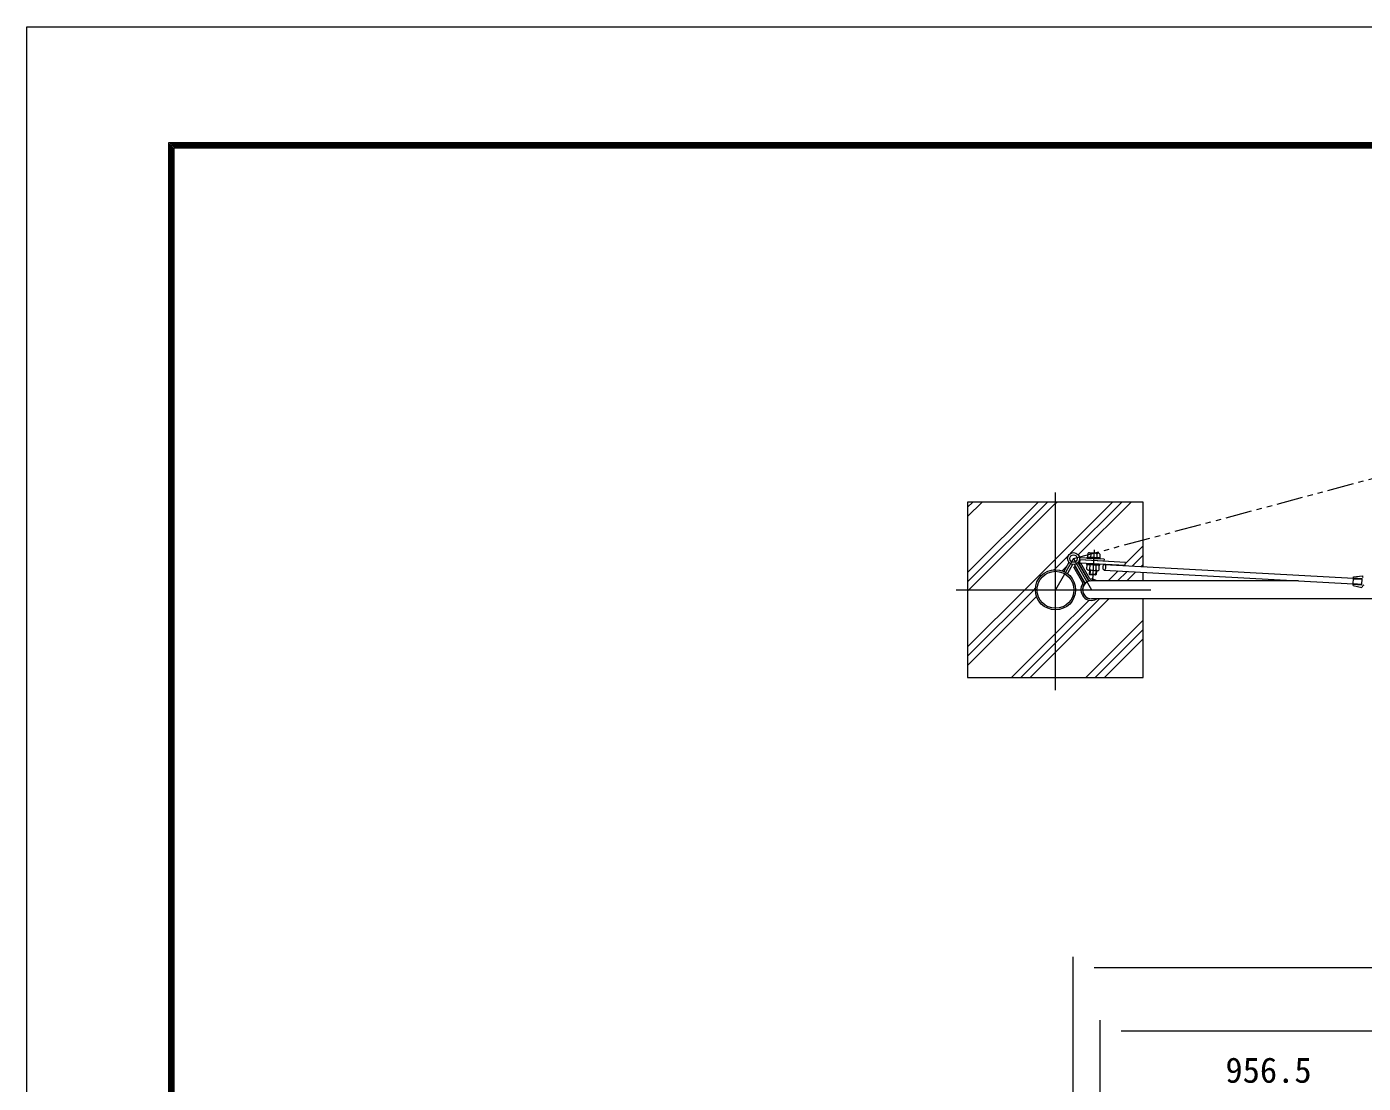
# Model space of a CAD drawing. Units: millimetres, scale not verified. Extents: x -6300 to 6300, y -4455 to 4455.
# Drawn here: x -6300 to -2495, y 1447 to 4455 of the extents above; entities that cross this region are included whole.
import ezdxf
from ezdxf.enums import TextEntityAlignment as Align

# ---------------------------------------------------------------- set-up
doc = ezdxf.new("R2010")
doc.units = ezdxf.units.MM
doc.header["$LTSCALE"] = 30
doc.linetypes.add('USER1', pattern=[50.8, 31.75, -6.35, 6.35, -6.35])
doc.linetypes.add('USER3', pattern=[5, 2.5, -0.5, 0.5, -0.5, 0.5, -0.5])
for name, color, linetype, lineweight in [('0-0_D-DCR-HCH', 7, 'Continuous', 9), ('0-1_D-STR4', 7, 'Continuous', 9), ('0-2_D-STR1', 1, 'Continuous', 18), ('0-3_D-STR3', 3, 'Continuous', 13), ('0-4_D-BMK', 2, 'USER1', 13), ('0-6_D-STR-DIM', 7, 'Continuous', 9), ('0-B_D-TTL', 7, 'Continuous', 9)]:
    doc.layers.add(name, color=color, linetype=linetype, lineweight=lineweight)
doc.styles.add('ＭＳ ゴシック', font='')
doc.styles.get('ＭＳ ゴシック').set_extended_font_data('MS Gothic')

msp = doc.modelspace()

# ---------------------------------------------------------------- linework, layer by layer
at = {"layer": '0-0_D-DCR-HCH'}
for p, q in [((-3621.38, 3060.49), (-3580.09, 3101.78)), ((-3621.38, 3087), (-3606.6, 3101.78)), ((-3621.38, 2874.87), (-3394.47, 3101.78)), ((-3621.38, 2901.39), (-3420.99, 3101.78)), ((-3329.14, 2954.98), (-3182.34, 3101.78)), ((-3306.58, 2951.02), (-3155.82, 3101.78)), ((-3172.66, 2925.85), (-3121.38, 2977.12)), ((-3152.28, 2919.7), (-3121.38, 2950.61)), ((-3352.15, 2905.45), (-3340.72, 2916.88)), ((-3221.32, 2877.18), (-3192.75, 2905.76)), ((-3194.81, 2877.18), (-3167.63, 2904.36)), ((-3168.29, 2877.18), (-3142.51, 2902.96)), ((-3127.19, 2918.28), (-3121.38, 2924.09)), ((-3621.38, 2636.22), (-3425, 2832.6)), ((-3284.59, 2601.78), (-3121.38, 2764.99)), ((-3258.08, 2601.78), (-3121.38, 2738.47)), ((-3231.56, 2601.78), (-3121.38, 2711.96))]:
    msp.add_line(p, q, dxfattribs=at)
for points in [[(-3621.38, 2848.35), (-3617.95, 2851.78), (-3371.38, 3098.35), (-3367.95, 3101.78)], [(-3621.38, 2689.26), (-3458.86, 2851.78), (-3371.38, 2939.26), (-3208.86, 3101.78)], [(-3375.61, 2908.51), (-3371.38, 2912.74), (-3334.45, 2949.67)], [(-3621.38, 2662.74), (-3432.34, 2851.78), (-3428.11, 2856)], [(-3496.72, 2601.78), (-3371.38, 2727.12), (-3275.85, 2822.65)], [(-3470.21, 2601.78), (-3371.38, 2700.61), (-3245.61, 2826.38)], [(-3443.69, 2601.78), (-3371.38, 2674.09), (-3219.09, 2826.38)]]:
    msp.add_lwpolyline(points, dxfattribs=at)
at = {"layer": '0-1_D-STR4'}
msp.add_line((-3121.38, 2877.18), (-3121.38, 2901.78), dxfattribs=at)
for points in [[(-3621.38, 3101.78), (-3621.38, 2601.78), (-3121.38, 2601.78), (-3121.38, 2826.38)], [(-3121.38, 2917.95), (-3121.38, 3101.78), (-3621.38, 3101.78)]]:
    msp.add_lwpolyline(points, dxfattribs=at)
at = {"layer": '0-2_D-STR1'}
for p, q in [((-2679.45, 2877.18), (-3268.98, 2877.18)), ((-1766.98, 2826.38), (-3268.98, 2826.38))]:
    msp.add_line(p, q, dxfattribs=at)
for radius in [57.15, 52.65]:
    msp.add_circle((-3371.38, 2851.78), radius, dxfattribs=at)
msp.add_arc((-3268.98, 2851.78), 25.4, 90, 270, dxfattribs=at)
at = {"layer": '0-3_D-STR3'}
for p, q in [((-3333.2, 2929.9), (-3348, 2904.27)), ((-3276.49, 2876.9), (-3306.93, 2929.87)), ((-3233.35, 2932.93), (-3303.24, 2936.75)), ((-3233.02, 2938.92), (-3302.92, 2942.74)), ((-3281.38, 2941.52), (-3281.23, 2944.51)), ((-3281.38, 2941.52), (-3244.43, 2939.6)), ((-3281.23, 2944.51), (-3244.28, 2942.6)), ((-3280.05, 2944.45), (-3245.46, 2942.66)), ((-3279.46, 2954.99), (-3280.03, 2944.49)), ((-3245.48, 2942.61), (-3280.03, 2944.49)), ((-3249.08, 2955.83), (-3275.02, 2957.24)), ((-3270.85, 2954.52), (-3271.42, 2944.02)), ((-3253.51, 2953.58), (-3254.09, 2943.08)), ((-3244.91, 2953.11), (-3245.48, 2942.61)), ((-3244.43, 2939.6), (-3244.28, 2942.6)), ((-3233.02, 2938.92), (-3233.35, 2932.93)), ((-3322.81, 2923.9), (-3337.61, 2898.27)), ((-3315.15, 2918.09), (-3319.05, 2915.85)), ((-3293.41, 2871.21), (-3319.05, 2915.85)), ((-3289.5, 2873.45), (-3315.15, 2918.09)), ((-3299.11, 2927.31), (-3303.01, 2925.07)), ((-3277.36, 2880.42), (-3303.01, 2925.07)), ((-3273.46, 2882.67), (-3299.11, 2927.31)), ((-3282.37, 2923.67), (-3282.22, 2926.66)), ((-3282.37, 2923.67), (-3245.42, 2921.75)), ((-3282.22, 2926.66), (-3245.27, 2924.75)), ((-3281.93, 2910.16), (-3281.2, 2923.65)), ((-3246.65, 2921.77), (-3281.2, 2923.65)), ((-3281.04, 2926.6), (-3246.45, 2924.81)), ((-3251.82, 2906.03), (-3277.76, 2907.44)), ((-3274.76, 2907.28), (-3275.35, 2896.36)), ((-3275.35, 2896.32), (-3273.31, 2894.04)), ((-3255.38, 2895.23), (-3275.35, 2896.32)), ((-3273.32, 2909.69), (-3272.59, 2923.18)), ((-3272.6, 2907.16), (-3273.31, 2894.08)), ((-3257.66, 2893.19), (-3273.31, 2894.04)), ((-3256.95, 2906.31), (-3257.66, 2893.23)), ((-3255.38, 2895.23), (-3257.66, 2893.19)), ((-3255.99, 2908.75), (-3255.25, 2922.24)), ((-3254.79, 2906.19), (-3255.38, 2895.27)), ((-3247.38, 2908.28), (-3246.65, 2921.77)), ((-3245.42, 2921.75), (-3245.27, 2924.75)), ((-3254.91, 2825.28), (-3255.54, 2826.38))]:
    msp.add_line(p, q, dxfattribs=at)
at = {"layer": '0-3_D-STR3', "color": 4}
for p, q in [((-3301.9, 2927.74), (-3301.43, 2936.65)), ((-3172.45, 2929.89), (-3301.43, 2936.65)), ((-3172.92, 2920.87), (-3172.45, 2929.89)), ((-3172.92, 2920.87), (-3301.9, 2927.74)), ((-3232.52, 2907.97), (-2523.87, 2868.52)), ((-3231.87, 2924.11), (-2522.89, 2884.6)), ((-2522.63, 2889.02), (-2497.41, 2891.91)), ((-2524.13, 2864.16), (-2522.63, 2889.02)), ((-2524.13, 2864.16), (-2499.44, 2858.25)), ((-2523.92, 2867.61), (-2498.97, 2866.1)), ((-2523.79, 2869.77), (-2498.84, 2868.26)), ((-2522.97, 2883.41), (-2498.01, 2881.9)), ((-2522.84, 2885.57), (-2497.88, 2884.06)), ((-2498.97, 2866.1), (-2497.88, 2884.06))]:
    msp.add_line(p, q, dxfattribs=at)
at = {"layer": '0-3_D-STR3'}
msp.add_lwpolyline([(-3276.49, 2876.9), (-3286.9, 2870.92), (-3317.33, 2923.9)], dxfattribs=at)
for radius in [17, 10.6]:
    msp.add_circle((-3320.06, 2940.68), radius, dxfattribs=at)
for centre, radius, start, end in [((-3275.29, 2952.27), 4.98, 26.88844, 146.88844), ((-3262.94, 2940.17), 16.39, 54.90126, 118.87562), ((-3249.35, 2950.86), 4.98, 26.88844, 146.88844), ((-3277.49, 2912.41), 4.98, 206.88844, 326.88844), ((-3263.9, 2923.1), 16.39, 234.90126, 298.87562), ((-3251.55, 2911), 4.98, 206.88844, 326.88844), ((-3268.98, 2851.78), 30, 144.83203, 297.96879), ((-3268.98, 2851.78), 25.5, 144.83203, 275.07586), ((-3295.14, 2870.21), 2, 324.83203, 29.87901), ((-3295.14, 2870.21), 6.5, 324.83203, 29.87901), ((-3271.73, 2883.66), 6.5, 209.87901, 274.92599), ((-3271.73, 2883.66), 2, 209.87901, 274.92599), ((-3268.98, 2851.78), 30, 57.85095, 94.92599), ((-3268.98, 2851.78), 25.5, 84.92414, 94.92599)]:
    msp.add_arc(centre, radius, start, end, dxfattribs=at)
at = {"layer": '0-3_D-STR3', "color": 4}
for centre, radius, start, end in [((-2491.71, 2891.56), 5.71, 176.54238, 232.39458), ((-2491.79, 2856.96), 7.75, 101.78941, 170.40332)]:
    msp.add_arc(centre, radius, start, end, dxfattribs=at)
msp.add_ellipse((-3232.29, 2915.98), major_axis=(-0.52, -8.02), ratio=0.462058, dxfattribs=at)
at = {"layer": '0-4_D-BMK', "linetype": 'USER3'}
msp.add_line((-3320.06, 2940.68), (-1445.47, 3442.97), dxfattribs=at)
at = {"layer": '0-4_D-BMK'}
for p, q in [((-3371.38, 2566.08), (-3371.38, 3128.93)), ((-3320.06, 2940.68), (-3371.38, 2851.78)), ((-3320.06, 2940.68), (-3268.98, 2851.78)), ((-3261.63, 2965.47), (-3266.32, 2878.25)), ((-3654.47, 2851.78), (-3099.63, 2851.78))]:
    msp.add_line(p, q, dxfattribs=at)
at = {"layer": '0-6_D-STR-DIM'}
for p, q in [((-3321.38, 1129.48), (-3321.38, 1806.48)), ((-3261.38, 1776.48), (618.62, 1776.48)), ((-3244.38, 393.48), (-3244.38, 1626.48)), ((-3184.38, 1596.48), (-1391.38, 1596.48))]:
    msp.add_line(p, q, dxfattribs=at)
at = {"layer": '0-B_D-TTL', "color": 2, "lineweight": 18}
msp.add_lwpolyline([(-6300, 4455), (6300, 4455), (6300, -4455), (-6300, -4455)], close=True, dxfattribs=at)
at = {"layer": '0-B_D-TTL'}
for points in [[(-5895, 4125), (5895, 4125), (5895, -4125), (-5895, -4125)], [(-5891.25, 4121.25), (5891.25, 4121.25), (5891.25, -4121.25), (-5891.25, -4121.25)], [(-5887.5, 4117.5), (5887.5, 4117.5), (5887.5, -4117.5), (-5887.5, -4117.5)], [(-5883.75, 4113.75), (5883.75, 4113.75), (5883.75, -4113.75), (-5883.75, -4113.75)], [(-5880, 4110), (5880, 4110), (5880, -4110), (-5880, -4110)]]:
    msp.add_lwpolyline(points, close=True, dxfattribs=at)

# ---------------------------------------------------------------- texts
at = {"layer": '0-6_D-STR-DIM', "style": 'ＭＳ ゴシック'}
msp.add_text('956.5', height=72.14, dxfattribs=at).set_placement((-2887.59, 1426.6), align=Align.BOTTOM_LEFT)

doc.saveas('drawing.dxf')
